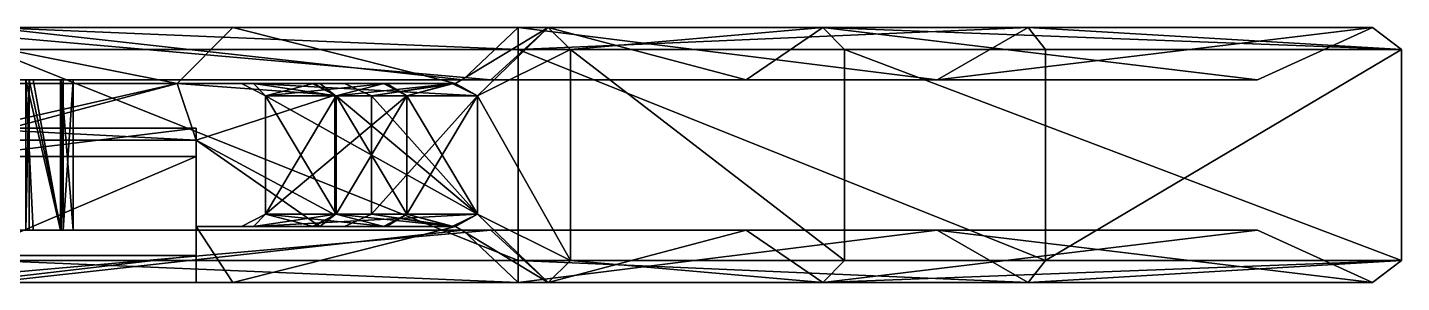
# Model space of a CAD drawing. Extents: x -4.06 to 0.68, y 0.42 to 0.78.
# Drawn here: x -1.265 to 0.68, y 0.422 to 0.782 of the extents above; entities that cross this region are included whole.
import ezdxf

# ---------------------------------------------------------------- set-up
doc = ezdxf.new("R2010")
doc.units = 0

msp = doc.modelspace()

# ---------------------------------------------------------------- linework, layer by layer
for points in [[(-1.052671, 0.703173, -0.953954), (-1.477557, 0.703173, -0.953954), (-1.4513, 0.782492, -1.160333)], [(-1.468009, 0.708581, -2.133527), (-0.609081, 0.708581, -2.158343), (-1.4513, 0.782492, -2.016911)], [(-0.9739, 0.782492, -1.688622), (-1.4513, 0.782492, -1.688622), (-1.4513, 0.782492, -2.016911)], [(-0.9739, 0.782492, -1.688622), (-1.4513, 0.782492, -2.016911), (-0.527721, 0.782492, -2.043596)], [(-0.9739, 0.782492, -1.160333), (-1.4513, 0.782492, -1.160333), (-1.4513, 0.782492, -1.688622)], [(-0.9739, 0.782492, -1.160333), (-1.4513, 0.782492, -1.688622), (-0.9739, 0.782492, -1.688622)], [(-1.052671, 0.703173, -0.953954), (-1.4513, 0.782492, -1.160333), (-0.9739, 0.782492, -1.160333)], [(-0.609081, 0.708581, -2.158343), (-0.527721, 0.782492, -2.043596), (-1.4513, 0.782492, -2.016911)], [(-0.648878, 0.708581, -6.147992), (-1.342959, 0.708581, -6.147992), (-1.316838, 0.782492, -6.317982)], [(-0.570514, 0.75127, -6.363493), (-0.570514, 0.782492, -6.317982), (-1.316838, 0.782492, -6.317982)], [(-0.570514, 0.75127, -6.363493), (-1.316838, 0.782492, -6.317982), (-1.316838, 0.75127, -6.363493)], [(-0.648878, 0.708581, -6.147992), (-1.316838, 0.782492, -6.317982), (-0.570514, 0.782492, -6.317982)], [(-1.052671, 0.703173, -0.953954), (-0.9739, 0.782492, -1.160333), (-0.659006, 0.703173, -0.962568)], [(-0.527721, 0.782492, -1.688622), (-0.9739, 0.782492, -1.688622), (-0.527721, 0.782492, -2.043596)], [(-0.9739, 0.782492, -1.160333), (-0.9739, 0.782492, -1.688622), (-0.527721, 0.782492, -1.170588)], [(-0.527721, 0.782492, -1.170588), (-0.9739, 0.782492, -1.688622), (-0.527721, 0.782492, -1.688622)], [(-0.659006, 0.703173, -0.962568), (-0.9739, 0.782492, -1.160333), (-0.527721, 0.782492, -1.170588)], [(-0.627785, 0.685689, -0.953954), (-0.659006, 0.703173, -0.962568), (-0.527721, 0.782492, -1.170588)], [(0.022319, 0.708581, -6.147992), (-0.648878, 0.708581, -6.147992), (-0.570514, 0.782492, -6.317982)], [(-0.627785, 0.685689, -0.953954), (-0.527721, 0.782492, -1.170588), (-0.4965, 0.75127, -1.160333)], [(-0.609081, 0.708581, -2.158343), (-0.247652, 0.708581, -2.266172), (-0.527721, 0.782492, -2.043596)], [(-0.570514, 0.75127, -6.363493), (0.151204, 0.782492, -6.317982), (-0.570514, 0.782492, -6.317982)], [(0.17581, 0.75127, -6.363493), (0.151204, 0.782492, -6.317982), (-0.570514, 0.75127, -6.363493)], [(0.022319, 0.708581, -6.147992), (-0.570514, 0.782492, -6.317982), (0.151204, 0.782492, -6.317982)], [(-0.4965, 0.75127, -2.016911), (-0.527721, 0.782492, -2.043596), (-0.139088, 0.782492, -2.139437)], [(-0.4965, 0.75127, -2.016911), (-0.527721, 0.782492, -1.688622), (-0.527721, 0.782492, -2.043596)], [(-0.4965, 0.75127, -1.688622), (-0.527721, 0.782492, -1.688622), (-0.4965, 0.75127, -2.016911)], [(-0.4965, 0.75127, -1.688622), (-0.527721, 0.782492, -1.170588), (-0.527721, 0.782492, -1.688622)], [(-0.4965, 0.75127, -1.160333), (-0.527721, 0.782492, -1.170588), (-0.4965, 0.75127, -1.688622)], [(-0.247652, 0.708581, -2.266172), (-0.139088, 0.782492, -2.139437), (-0.527721, 0.782492, -2.043596)], [(-0.4965, 0.75127, -2.016911), (-0.139088, 0.782492, -2.139437), (-0.108805, 0.75127, -2.108582)], [(-0.247652, 0.708581, -2.266172), (0.475677, 0.708581, -4.97205), (-0.139088, 0.782492, -2.139437)], [(0.679579, 0.75127, -5.049943), (-0.139088, 0.782492, -2.139437), (0.638685, 0.782492, -5.053529)], [(-0.108805, 0.75127, -2.108582), (-0.139088, 0.782492, -2.139437), (0.679579, 0.75127, -5.049943)], [(0.475677, 0.708581, -4.97205), (0.638685, 0.782492, -5.053529), (-0.139088, 0.782492, -2.139437)], [(0.475677, 0.708581, -5.196185), (0.022319, 0.708581, -6.147992), (0.638685, 0.782492, -5.294534)], [(0.022319, 0.708581, -6.147992), (0.151204, 0.782492, -6.317982), (0.638685, 0.782492, -5.294534)], [(0.679579, 0.75127, -5.305851), (0.638685, 0.782492, -5.294534), (0.151204, 0.782492, -6.317982)], [(0.679579, 0.75127, -5.305851), (0.151204, 0.782492, -6.317982), (0.17581, 0.75127, -6.363493)], [(0.475677, 0.708581, -4.97205), (0.475677, 0.708581, -5.196185), (0.638685, 0.782492, -5.053529)], [(0.475677, 0.708581, -5.196185), (0.638685, 0.782492, -5.294534), (0.638685, 0.782492, -5.053529)], [(0.679579, 0.75127, -5.049943), (0.638685, 0.782492, -5.053529), (0.638685, 0.782492, -5.294534)], [(0.679579, 0.75127, -5.049943), (0.638685, 0.782492, -5.294534), (0.679579, 0.75127, -5.305851)], [(-0.570514, 0.453171, -6.363493), (-1.316838, 0.75127, -6.363493), (-1.316838, 0.453171, -6.363493)], [(-0.570514, 0.453171, -6.363493), (-0.570514, 0.75127, -6.363493), (-1.316838, 0.75127, -6.363493)], [(-0.4965, 0.453171, -1.160333), (-0.627785, 0.685689, -0.953954), (-0.4965, 0.75127, -1.160333)], [(0.17581, 0.453171, -6.363493), (-0.570514, 0.75127, -6.363493), (-0.570514, 0.453171, -6.363493)], [(0.17581, 0.453171, -6.363493), (0.17581, 0.75127, -6.363493), (-0.570514, 0.75127, -6.363493)], [(-0.4965, 0.453171, -1.160333), (-0.4965, 0.75127, -1.160333), (-0.4965, 0.453171, -1.688622)], [(-0.4965, 0.453171, -1.688622), (-0.4965, 0.75127, -1.160333), (-0.4965, 0.75127, -1.688622)], [(-0.4965, 0.453171, -1.688622), (-0.4965, 0.75127, -1.688622), (-0.4965, 0.453171, -2.016911)], [(-0.4965, 0.453171, -2.016911), (-0.4965, 0.75127, -1.688622), (-0.4965, 0.75127, -2.016911)], [(-0.4965, 0.453171, -2.016911), (-0.4965, 0.75127, -2.016911), (-0.108805, 0.453171, -2.108582)], [(-0.108805, 0.453171, -2.108582), (-0.4965, 0.75127, -2.016911), (-0.108805, 0.75127, -2.108582)], [(-0.108805, 0.453171, -2.108582), (-0.108805, 0.75127, -2.108582), (0.679579, 0.453171, -5.049943)], [(0.679579, 0.453171, -5.049943), (-0.108805, 0.75127, -2.108582), (0.679579, 0.75127, -5.049943)], [(0.679579, 0.453171, -5.305851), (0.679579, 0.75127, -5.305851), (0.17581, 0.453171, -6.363493)], [(0.17581, 0.453171, -6.363493), (0.679579, 0.75127, -5.305851), (0.17581, 0.75127, -6.363493)], [(0.679579, 0.453171, -5.049943), (0.679579, 0.75127, -5.049943), (0.679579, 0.453171, -5.305851)], [(0.679579, 0.453171, -5.305851), (0.679579, 0.75127, -5.049943), (0.679579, 0.75127, -5.305851)], [(-1.604211, 0.578577, 3.486501), (-1.329133, 0.703173, 3.255435), (-1.052671, 0.703173, 3.023207)], [(-1.604211, 0.578577, 3.486501), (-1.052671, 0.703173, 3.023207), (-1.353859, 0.623377, 3.276205)], [(-1.052671, 0.703173, 2.919435), (-1.477557, 0.703173, 2.919435), (-1.052671, 0.703173, 2.583435)], [(-1.477557, 0.703173, 2.919435), (-1.477557, 0.703173, 2.583435), (-1.052671, 0.703173, 2.583435)], [(-1.052671, 0.703173, 2.583435), (-1.477557, 0.703173, 2.583435), (-1.052671, 0.703173, 2.331435)], [(-1.477557, 0.703173, 2.583435), (-1.477557, 0.703173, 2.331435), (-1.052671, 0.703173, 2.331435)], [(-1.052671, 0.703173, 2.331435), (-1.477557, 0.703173, 2.331435), (-1.052671, 0.703173, 2.079435)], [(-1.477557, 0.703173, 2.331435), (-1.477557, 0.703173, 2.079435), (-1.052671, 0.703173, 2.079435)], [(-1.052671, 0.703173, -0.678192), (-1.477557, 0.703173, -0.678192), (-1.477557, 0.703173, -0.953954)], [(-1.052671, 0.703173, -0.678192), (-1.477557, 0.703173, -0.953954), (-1.052671, 0.703173, -0.953954)], [(-1.052671, 0.703173, -0.402429), (-1.477557, 0.703173, -0.402429), (-1.477557, 0.703173, -0.678192)], [(-1.052671, 0.703173, -0.402429), (-1.477557, 0.703173, -0.678192), (-1.052671, 0.703173, -0.678192)], [(-1.052671, 0.703173, -0.126666), (-1.477557, 0.703173, -0.126666), (-1.477557, 0.703173, -0.402429)], [(-1.052671, 0.703173, -0.126666), (-1.477557, 0.703173, -0.402429), (-1.052671, 0.703173, -0.402429)], [(-1.052671, 0.703173, 0.149097), (-1.477557, 0.703173, 0.149097), (-1.477557, 0.703173, -0.126666)], [(-1.052671, 0.703173, 0.149097), (-1.477557, 0.703173, -0.126666), (-1.052671, 0.703173, -0.126666)], [(-1.052671, 0.703173, 0.424859), (-1.477557, 0.703173, 0.424859), (-1.477557, 0.703173, 0.149097)], [(-1.052671, 0.703173, 0.424859), (-1.477557, 0.703173, 0.149097), (-1.052671, 0.703173, 0.149097)], [(-1.052671, 0.703173, 0.700622), (-1.477557, 0.703173, 0.700622), (-1.477557, 0.703173, 0.424859)], [(-1.052671, 0.703173, 0.700622), (-1.477557, 0.703173, 0.424859), (-1.052671, 0.703173, 0.424859)], [(-1.052671, 0.703173, 0.976385), (-1.477557, 0.703173, 0.976385), (-1.477557, 0.703173, 0.700622)], [(-1.052671, 0.703173, 0.976385), (-1.477557, 0.703173, 0.700622), (-1.052671, 0.703173, 0.700622)], [(-1.052671, 0.703173, 1.252147), (-1.477557, 0.703173, 1.252147), (-1.477557, 0.703173, 0.976385)], [(-1.052671, 0.703173, 1.252147), (-1.477557, 0.703173, 0.976385), (-1.052671, 0.703173, 0.976385)], [(-1.052671, 0.703173, 1.52791), (-1.477557, 0.703173, 1.52791), (-1.477557, 0.703173, 1.252147)], [(-1.052671, 0.703173, 1.52791), (-1.477557, 0.703173, 1.252147), (-1.052671, 0.703173, 1.252147)], [(-1.052671, 0.703173, 1.803673), (-1.477557, 0.703173, 1.803673), (-1.477557, 0.703173, 1.52791)], [(-1.052671, 0.703173, 1.803673), (-1.477557, 0.703173, 1.52791), (-1.052671, 0.703173, 1.52791)], [(-1.052671, 0.703173, 2.079435), (-1.477557, 0.703173, 2.079435), (-1.477557, 0.703173, 1.803673)], [(-1.052671, 0.703173, 2.079435), (-1.477557, 0.703173, 1.803673), (-1.052671, 0.703173, 1.803673)], [(-1.052671, 0.703173, 3.023207), (-1.477557, 0.703173, 2.919435), (-1.052671, 0.703173, 2.919435)], [(-1.329133, 0.703173, 3.255435), (-1.477557, 0.703173, 2.919435), (-1.052671, 0.703173, 3.023207)], [(-1.468009, 0.708581, -2.133527), (-1.256456, 0.708581, -4.875424), (-0.609081, 0.708581, -2.158343)], [(-1.468009, 0.708581, -2.133527), (-1.266987, 0.708581, -4.85), (-1.256456, 0.708581, -4.875424)], [(-1.353859, 0.623377, 3.276205), (-1.052671, 0.703173, 3.023207), (-1.026141, 0.623377, 3.000921)], [(-1.262426, 0.708581, -5.338988), (-1.342959, 0.708581, -6.147992), (-0.648878, 0.708581, -6.147992)], [(-1.262426, 0.708581, -5.338988), (-1.266987, 0.708581, -5.35), (-1.342959, 0.708581, -6.147992)], [(-1.262426, 0.495861, -5.338988), (-1.266987, 0.495861, -5.35), (-1.262426, 0.708581, -5.338988)], [(-1.266987, 0.495861, -5.35), (-1.266987, 0.708581, -5.35), (-1.262426, 0.708581, -5.338988)], [(-1.266987, 0.495861, -4.85), (-1.256456, 0.495861, -4.875424), (-1.266987, 0.708581, -4.85)], [(-1.256456, 0.495861, -4.875424), (-1.217814, 0.495861, -4.968716), (-1.266987, 0.708581, -4.85)], [(-1.217814, 0.495861, -4.968716), (-1.256456, 0.708581, -4.875424), (-1.266987, 0.708581, -4.85)], [(-0.367775, 0.708581, -5.20671), (-1.262426, 0.708581, -5.338988), (-0.648878, 0.708581, -6.147992)], [(-0.367775, 0.708581, -5.20671), (-1.217037, 0.708581, -5.22941), (-1.262426, 0.708581, -5.338988)], [(-1.217037, 0.495861, -5.22941), (-1.262426, 0.708581, -5.338988), (-1.217037, 0.708581, -5.22941)], [(-1.217037, 0.495861, -5.22941), (-1.262426, 0.495861, -5.338988), (-1.262426, 0.708581, -5.338988)], [(-0.609081, 0.708581, -2.158343), (-1.256456, 0.708581, -4.875424), (-0.367775, 0.708581, -4.968716)], [(-1.256456, 0.708581, -4.875424), (-1.217814, 0.708581, -4.968716), (-0.367775, 0.708581, -4.968716)], [(-1.217814, 0.495861, -4.968716), (-1.217814, 0.708581, -4.968716), (-1.256456, 0.708581, -4.875424)], [(-0.367775, 0.708581, -4.968716), (-1.217814, 0.708581, -4.968716), (-1.217037, 0.708581, -4.970591)], [(-1.217814, 0.495861, -4.968716), (-1.217037, 0.495861, -4.970591), (-1.217037, 0.708581, -4.970591)], [(-1.217814, 0.495861, -4.968716), (-1.217037, 0.708581, -4.970591), (-1.217814, 0.708581, -4.968716)], [(-0.367775, 0.708581, -5.20671), (-1.214049, 0.708581, -5.20671), (-1.217037, 0.708581, -5.22941)], [(-0.367775, 0.708581, -4.968716), (-1.217037, 0.708581, -4.970591), (-1.2, 0.708581, -5.1)], [(-1.214049, 0.495861, -5.20671), (-1.217037, 0.495861, -5.22941), (-1.217037, 0.708581, -5.22941)], [(-1.214049, 0.495861, -5.20671), (-1.217037, 0.708581, -5.22941), (-1.214049, 0.708581, -5.20671)], [(-1.2, 0.495861, -5.1), (-1.2, 0.708581, -5.1), (-1.217037, 0.708581, -4.970591)], [(-1.217037, 0.495861, -4.970591), (-1.2, 0.495861, -5.1), (-1.217037, 0.708581, -4.970591)], [(-0.367775, 0.708581, -4.968716), (-1.214049, 0.708581, -5.20671), (-0.367775, 0.708581, -5.20671)], [(-0.367775, 0.708581, -4.968716), (-1.2, 0.708581, -5.1), (-1.214049, 0.708581, -5.20671)], [(-1.2, 0.495861, -5.1), (-1.214049, 0.495861, -5.20671), (-1.2, 0.708581, -5.1)], [(-1.214049, 0.495861, -5.20671), (-1.214049, 0.708581, -5.20671), (-1.2, 0.708581, -5.1)], [(-1.052671, 0.703173, 2.919435), (-1.052671, 0.703173, 2.583435), (-0.859006, 0.703173, 2.843376)], [(-0.859006, 0.703173, 2.843376), (-1.052671, 0.703173, 2.583435), (-0.859006, 0.703173, 2.579179)], [(-1.052671, 0.703173, 2.583435), (-1.052671, 0.703173, 2.331435), (-0.859006, 0.703173, 2.579179)], [(-0.859006, 0.703173, 2.579179), (-1.052671, 0.703173, 2.331435), (-0.760695, 0.703173, 2.331435)], [(-0.760695, 0.703173, 2.331435), (-1.052671, 0.703173, 2.331435), (-0.861986, 0.703173, 2.076183)], [(-1.052671, 0.703173, 2.331435), (-1.052671, 0.703173, 2.079435), (-0.861986, 0.703173, 2.076183)], [(-1.052671, 0.703173, -0.678192), (-1.052671, 0.703173, -0.953954), (-0.659006, 0.703173, -0.683899)], [(-0.659006, 0.703173, -0.683899), (-1.052671, 0.703173, -0.953954), (-0.659006, 0.703173, -0.962568)], [(-0.815963, 0.703173, -0.395347), (-1.052671, 0.703173, -0.402429), (-1.052671, 0.703173, -0.678192)], [(-0.815963, 0.703173, -0.395347), (-1.052671, 0.703173, -0.678192), (-0.659006, 0.703173, -0.683899)], [(-1.052671, 0.703173, -0.126666), (-1.052671, 0.703173, -0.402429), (-0.815963, 0.703173, -0.395347)], [(-1.052671, 0.703173, -0.126666), (-0.815963, 0.703173, -0.395347), (-0.663605, 0.703173, -0.28589)], [(-1.052671, 0.703173, 0.149097), (-1.052671, 0.703173, -0.126666), (-0.761017, 0.703173, -0.017266)], [(-0.761017, 0.703173, -0.017266), (-1.052671, 0.703173, -0.126666), (-0.663605, 0.703173, -0.28589)], [(-0.663422, 0.703173, 0.169883), (-1.052671, 0.703173, 0.149097), (-0.761017, 0.703173, -0.017266)], [(-1.052671, 0.703173, 0.424859), (-1.052671, 0.703173, 0.149097), (-0.663422, 0.703173, 0.169883)], [(-1.052671, 0.703173, 0.700622), (-1.052671, 0.703173, 0.424859), (-0.944691, 0.703173, 0.598608)], [(-0.944691, 0.703173, 0.598608), (-1.052671, 0.703173, 0.424859), (-0.663422, 0.703173, 0.169883)], [(-1.052671, 0.703173, 0.976385), (-1.052671, 0.703173, 0.700622), (-0.859891, 0.703173, 0.974919)], [(-0.859891, 0.703173, 0.974919), (-1.052671, 0.703173, 0.700622), (-0.944691, 0.703173, 0.598608)], [(-0.96173, 0.703173, 1.255752), (-1.052671, 0.703173, 1.252147), (-1.052671, 0.703173, 0.976385)], [(-0.96173, 0.703173, 1.255752), (-1.052671, 0.703173, 0.976385), (-0.859891, 0.703173, 0.974919)], [(-1.052671, 0.703173, 1.52791), (-1.052671, 0.703173, 1.252147), (-0.96173, 0.703173, 1.255752)], [(-0.756502, 0.703173, 1.538724), (-1.052671, 0.703173, 1.52791), (-0.96173, 0.703173, 1.255752)], [(-1.052671, 0.703173, 1.803673), (-1.052671, 0.703173, 1.52791), (-0.756502, 0.703173, 1.538724)], [(-1.052671, 0.703173, 1.803673), (-0.756502, 0.703173, 1.538724), (-0.66173, 0.703173, 1.800068)], [(-1.052671, 0.703173, 2.079435), (-1.052671, 0.703173, 1.803673), (-0.861986, 0.703173, 2.076183)], [(-0.861986, 0.703173, 2.076183), (-1.052671, 0.703173, 1.803673), (-0.66173, 0.703173, 1.800068)], [(-1.052671, 0.703173, 3.023207), (-1.052671, 0.703173, 2.919435), (-0.850838, 0.703173, 2.853667)], [(-1.052671, 0.703173, 2.919435), (-0.859006, 0.703173, 2.843376), (-0.850838, 0.703173, 2.853667)], [(-0.829719, 0.686772, 2.835927), (-1.052671, 0.703173, 3.023207), (-0.850838, 0.703173, 2.853667)], [(-1.026141, 0.623377, 3.000921), (-1.052671, 0.703173, 3.023207), (-0.829719, 0.686772, 2.835927)], [(-0.927785, 0.685689, 1.252147), (-0.96173, 0.703173, 1.255752), (-0.859891, 0.703173, 0.974919)], [(-0.927785, 0.685689, 1.252147), (-0.756502, 0.703173, 1.538724), (-0.96173, 0.703173, 1.255752)], [(-0.627785, 0.685689, 0.172859), (-0.663422, 0.703173, 0.169883), (-0.944691, 0.703173, 0.598608)], [(-0.927785, 0.685689, 0.532622), (-0.627785, 0.685689, 0.172859), (-0.944691, 0.703173, 0.598608)], [(-0.827785, 0.685689, 0.976385), (-0.859891, 0.703173, 0.974919), (-0.944691, 0.703173, 0.598608)], [(-0.827785, 0.685689, 0.976385), (-0.944691, 0.703173, 0.598608), (-0.927785, 0.685689, 0.532622)], [(-0.927785, 0.685689, 1.252147), (-0.859891, 0.703173, 0.974919), (-0.827785, 0.685689, 0.976385)], [(-0.727785, 0.685689, 1.52791), (-0.756502, 0.703173, 1.538724), (-0.927785, 0.685689, 1.252147)], [(-0.827785, 0.685689, 2.079435), (-0.760695, 0.703173, 2.331435), (-0.861986, 0.703173, 2.076183)], [(-0.827785, 0.685689, 2.079435), (-0.861986, 0.703173, 2.076183), (-0.66173, 0.703173, 1.800068)], [(-0.827785, 0.685689, 2.583435), (-0.859006, 0.703173, 2.579179), (-0.760695, 0.703173, 2.331435)], [(-0.829719, 0.686772, 2.835927), (-0.850838, 0.703173, 2.853667), (-0.859006, 0.703173, 2.843376)], [(-0.827785, 0.685689, 2.834303), (-0.859006, 0.703173, 2.579179), (-0.827785, 0.685689, 2.583435)], [(-0.827785, 0.685689, 2.834303), (-0.859006, 0.703173, 2.843376), (-0.859006, 0.703173, 2.579179)], [(-0.827785, 0.685689, 2.834303), (-0.829719, 0.686772, 2.835927), (-0.859006, 0.703173, 2.843376)], [(-0.827785, 0.685689, 2.583435), (-0.760695, 0.703173, 2.331435), (-0.727785, 0.685689, 2.331435)], [(-0.727785, 0.685689, 2.331435), (-0.760695, 0.703173, 2.331435), (-0.827785, 0.685689, 2.079435)], [(-0.827785, 0.685689, 2.079435), (-0.66173, 0.703173, 1.800068), (-0.627785, 0.685689, 1.803673)], [(-0.777785, 0.685689, -0.402429), (-0.815963, 0.703173, -0.395347), (-0.659006, 0.703173, -0.683899)], [(-0.777785, 0.685689, -0.402429), (-0.663605, 0.703173, -0.28589), (-0.815963, 0.703173, -0.395347)], [(-0.777785, 0.685689, -0.402429), (-0.659006, 0.703173, -0.683899), (-0.627785, 0.685689, -0.678192)], [(-0.627785, 0.685689, -0.294666), (-0.663605, 0.703173, -0.28589), (-0.777785, 0.685689, -0.402429)], [(-0.727785, 0.685689, -0.018903), (-0.761017, 0.703173, -0.017266), (-0.663605, 0.703173, -0.28589)], [(-0.727785, 0.685689, -0.018903), (-0.663422, 0.703173, 0.169883), (-0.761017, 0.703173, -0.017266)], [(-0.727785, 0.685689, 1.52791), (-0.66173, 0.703173, 1.800068), (-0.756502, 0.703173, 1.538724)], [(-0.727785, 0.685689, -0.018903), (-0.663605, 0.703173, -0.28589), (-0.627785, 0.685689, -0.294666)], [(-0.627785, 0.685689, 0.172859), (-0.663422, 0.703173, 0.169883), (-0.727785, 0.685689, -0.018903)], [(-0.627785, 0.685689, 1.803673), (-0.66173, 0.703173, 1.800068), (-0.727785, 0.685689, 1.52791)], [(-0.627785, 0.685689, -0.953954), (-0.659006, 0.703173, -0.683899), (-0.659006, 0.703173, -0.962568)], [(-0.627785, 0.685689, -0.678192), (-0.659006, 0.703173, -0.683899), (-0.627785, 0.685689, -0.953954)], [(-0.367775, 0.708581, -5.20671), (-0.648878, 0.708581, -6.147992), (0.022319, 0.708581, -6.147992)], [(-0.609081, 0.708581, -2.158343), (-0.367775, 0.708581, -4.968716), (-0.247652, 0.708581, -2.266172)], [(0.475677, 0.708581, -5.196185), (-0.367775, 0.708581, -5.20671), (0.022319, 0.708581, -6.147992)], [(-0.367775, 0.708581, -4.968716), (-0.367775, 0.708581, -5.20671), (0.475677, 0.708581, -5.196185)], [(-0.367775, 0.708581, -4.968716), (0.475677, 0.708581, -5.196185), (0.475677, 0.708581, -4.97205)], [(-0.247652, 0.708581, -2.266172), (-0.367775, 0.708581, -4.968716), (0.475677, 0.708581, -4.97205)], [(-0.829719, 0.51767, 2.835927), (-1.026141, 0.623377, 3.000921), (-0.829719, 0.686772, 2.835927)], [(-0.727785, 0.518753, 1.52791), (-0.727785, 0.685689, 1.52791), (-0.927785, 0.518753, 1.252147)], [(-0.927785, 0.518753, 1.252147), (-0.727785, 0.685689, 1.52791), (-0.927785, 0.685689, 1.252147)], [(-0.927785, 0.518753, 1.252147), (-0.927785, 0.685689, 1.252147), (-0.827785, 0.518753, 0.976385)], [(-0.827785, 0.518753, 0.976385), (-0.927785, 0.685689, 1.252147), (-0.827785, 0.685689, 0.976385)], [(-0.827785, 0.518753, 0.976385), (-0.827785, 0.685689, 0.976385), (-0.927785, 0.518753, 0.532622)], [(-0.927785, 0.518753, 0.532622), (-0.827785, 0.685689, 0.976385), (-0.927785, 0.685689, 0.532622)], [(-0.927785, 0.518753, 0.532622), (-0.927785, 0.685689, 0.532622), (-0.627785, 0.518753, 0.172859)], [(-0.627785, 0.518753, 0.172859), (-0.927785, 0.685689, 0.532622), (-0.627785, 0.685689, 0.172859)], [(-0.829719, 0.51767, 2.835927), (-0.829719, 0.686772, 2.835927), (-0.827785, 0.685689, 2.834303)], [(-0.829719, 0.51767, 2.835927), (-0.827785, 0.685689, 2.834303), (-0.827785, 0.518753, 2.834303)], [(-0.827785, 0.518753, 2.079435), (-0.827785, 0.685689, 2.079435), (-0.627785, 0.518753, 1.803673)], [(-0.627785, 0.518753, 1.803673), (-0.827785, 0.685689, 2.079435), (-0.627785, 0.685689, 1.803673)], [(-0.727785, 0.518753, 2.331435), (-0.727785, 0.685689, 2.331435), (-0.827785, 0.518753, 2.079435)], [(-0.827785, 0.518753, 2.079435), (-0.727785, 0.685689, 2.331435), (-0.827785, 0.685689, 2.079435)], [(-0.827785, 0.518753, 2.583435), (-0.827785, 0.685689, 2.583435), (-0.727785, 0.518753, 2.331435)], [(-0.727785, 0.518753, 2.331435), (-0.827785, 0.685689, 2.583435), (-0.727785, 0.685689, 2.331435)], [(-0.827785, 0.518753, 2.583435), (-0.827785, 0.685689, 2.834303), (-0.827785, 0.685689, 2.583435)], [(-0.827785, 0.518753, 2.834303), (-0.827785, 0.685689, 2.834303), (-0.827785, 0.518753, 2.583435)], [(-0.627785, 0.518753, -0.294666), (-0.627785, 0.685689, -0.294666), (-0.777785, 0.518753, -0.402429)], [(-0.777785, 0.518753, -0.402429), (-0.627785, 0.685689, -0.294666), (-0.777785, 0.685689, -0.402429)], [(-0.777785, 0.518753, -0.402429), (-0.777785, 0.685689, -0.402429), (-0.627785, 0.518753, -0.678192)], [(-0.627785, 0.518753, -0.678192), (-0.777785, 0.685689, -0.402429), (-0.627785, 0.685689, -0.678192)], [(-0.627785, 0.518753, 1.803673), (-0.627785, 0.685689, 1.803673), (-0.727785, 0.518753, 1.52791)], [(-0.727785, 0.518753, 1.52791), (-0.627785, 0.685689, 1.803673), (-0.727785, 0.685689, 1.52791)], [(-0.627785, 0.518753, 0.172859), (-0.627785, 0.685689, 0.172859), (-0.727785, 0.518753, -0.018903)], [(-0.727785, 0.518753, -0.018903), (-0.627785, 0.685689, 0.172859), (-0.727785, 0.685689, -0.018903)], [(-0.727785, 0.518753, -0.018903), (-0.727785, 0.685689, -0.018903), (-0.627785, 0.518753, -0.294666)], [(-0.627785, 0.518753, -0.294666), (-0.727785, 0.685689, -0.018903), (-0.627785, 0.685689, -0.294666)], [(-0.627785, 0.518753, -0.678192), (-0.627785, 0.685689, -0.678192), (-0.627785, 0.518753, -0.953954)], [(-0.627785, 0.518753, -0.953954), (-0.627785, 0.685689, -0.678192), (-0.627785, 0.685689, -0.953954)], [(-0.4965, 0.453171, -1.160333), (-0.627785, 0.518753, -0.953954), (-0.627785, 0.685689, -0.953954)], [(-1.026141, 0.64, -1.418859), (-1.353859, 0.64, -1.537717), (-1.353859, 0.64, -1.418859)], [(-1.026141, 0.64, -1.418859), (-1.026141, 0.64, -1.537717), (-1.353859, 0.64, -1.537717)], [(-1.353859, 0.6, -1.656575), (-1.353859, 0.64, -1.537717), (-1.026141, 0.64, -1.537717)], [(-1.026141, 0.6, -1.656575), (-1.353859, 0.6, -1.656575), (-1.026141, 0.64, -1.537717)], [(-1.353859, 0.623377, 3.276205), (-1.026141, 0.623377, 3.000921), (-1.353859, 0.64, -1.418859)], [(-1.026141, 0.623377, 3.000921), (-1.026141, 0.64, -1.418859), (-1.353859, 0.64, -1.418859)], [(-1.026141, 0.42195, -1.160333), (-1.026141, 0.42195, -1.418859), (-1.026141, 0.64, -1.418859)], [(-1.026141, 0.42195, -1.160333), (-1.026141, 0.64, -1.418859), (-1.026141, 0.501269, -1.004394)], [(-1.026141, 0.501269, 2.078983), (-1.026141, 0.64, -1.418859), (-1.026141, 0.623377, 3.000921)], [(-1.026141, 0.501269, -0.954534), (-1.026141, 0.501269, -1.004394), (-1.026141, 0.64, -1.418859)], [(-1.026141, 0.501269, -0.678576), (-1.026141, 0.501269, -0.954534), (-1.026141, 0.64, -1.418859)], [(-1.026141, 0.501269, -0.401635), (-1.026141, 0.501269, -0.678576), (-1.026141, 0.64, -1.418859)], [(-1.026141, 0.501269, -0.137523), (-1.026141, 0.501269, -0.401635), (-1.026141, 0.64, -1.418859)], [(-1.026141, 0.501269, 0.133963), (-1.026141, 0.501269, -0.137523), (-1.026141, 0.64, -1.418859)], [(-1.026141, 0.501269, 0.407481), (-1.026141, 0.501269, 0.133963), (-1.026141, 0.64, -1.418859)], [(-1.026141, 0.501269, 0.675558), (-1.026141, 0.501269, 0.407481), (-1.026141, 0.64, -1.418859)], [(-1.026141, 0.501269, 0.976183), (-1.026141, 0.501269, 0.675558), (-1.026141, 0.64, -1.418859)], [(-1.026141, 0.501269, 1.253199), (-1.026141, 0.501269, 0.976183), (-1.026141, 0.64, -1.418859)], [(-1.026141, 0.501269, 1.528879), (-1.026141, 0.501269, 1.253199), (-1.026141, 0.64, -1.418859)], [(-1.026141, 0.501269, 2.078983), (-1.026141, 0.501269, 1.803428), (-1.026141, 0.64, -1.418859)], [(-1.026141, 0.501269, 1.803428), (-1.026141, 0.501269, 1.528879), (-1.026141, 0.64, -1.418859)], [(-1.026141, 0.42195, -1.537717), (-1.026141, 0.64, -1.537717), (-1.026141, 0.64, -1.418859)], [(-1.026141, 0.42195, -1.418859), (-1.026141, 0.42195, -1.537717), (-1.026141, 0.64, -1.418859)], [(-1.026141, 0.42195, -1.537717), (-1.026141, 0.6, -1.656575), (-1.026141, 0.64, -1.537717)], [(-1.026141, 0.501269, 3.000921), (-1.026141, 0.623377, 3.000921), (-0.850838, 0.501269, 2.853667)], [(-0.850838, 0.501269, 2.853667), (-1.026141, 0.623377, 3.000921), (-0.829719, 0.51767, 2.835927)], [(-1.026141, 0.501269, 3.000921), (-1.026141, 0.501269, 2.909016), (-1.026141, 0.623377, 3.000921)], [(-1.026141, 0.501269, 2.909016), (-1.026141, 0.501269, 2.582852), (-1.026141, 0.623377, 3.000921)], [(-1.026141, 0.501269, 2.582852), (-1.026141, 0.501269, 2.331435), (-1.026141, 0.623377, 3.000921)], [(-1.026141, 0.501269, 2.331435), (-1.026141, 0.501269, 2.078983), (-1.026141, 0.623377, 3.000921)], [(-1.353859, 0.46, -1.775434), (-1.353859, 0.6, -1.656575), (-1.026141, 0.6, -1.656575)], [(-1.026141, 0.46, -1.775434), (-1.353859, 0.46, -1.775434), (-1.026141, 0.6, -1.656575)], [(-1.026141, 0.42195, -1.537717), (-1.026141, 0.42195, -1.656575), (-1.026141, 0.6, -1.656575)], [(-1.026141, 0.42195, -1.656575), (-1.026141, 0.42195, -1.688622), (-1.026141, 0.6, -1.656575)], [(-1.026141, 0.42195, -1.688622), (-1.026141, 0.46, -1.775434), (-1.026141, 0.6, -1.656575)], [(-0.96173, 0.501269, 1.255752), (-0.927785, 0.518753, 1.252147), (-0.859891, 0.501269, 0.974919)], [(-0.756502, 0.501269, 1.538724), (-0.927785, 0.518753, 1.252147), (-0.96173, 0.501269, 1.255752)], [(-0.944691, 0.501269, 0.598608), (-0.627785, 0.518753, 0.172859), (-0.663422, 0.501269, 0.169883)], [(-0.944691, 0.501269, 0.598608), (-0.927785, 0.518753, 0.532622), (-0.627785, 0.518753, 0.172859)], [(-0.859891, 0.501269, 0.974919), (-0.827785, 0.518753, 0.976385), (-0.944691, 0.501269, 0.598608)], [(-0.944691, 0.501269, 0.598608), (-0.827785, 0.518753, 0.976385), (-0.927785, 0.518753, 0.532622)], [(-0.859891, 0.501269, 0.974919), (-0.927785, 0.518753, 1.252147), (-0.827785, 0.518753, 0.976385)], [(-0.756502, 0.501269, 1.538724), (-0.727785, 0.518753, 1.52791), (-0.927785, 0.518753, 1.252147)], [(-0.760695, 0.501269, 2.331435), (-0.827785, 0.518753, 2.079435), (-0.861986, 0.501269, 2.076183)], [(-0.861986, 0.501269, 2.076183), (-0.827785, 0.518753, 2.079435), (-0.66173, 0.501269, 1.800068)], [(-0.859006, 0.501269, 2.579179), (-0.827785, 0.518753, 2.583435), (-0.760695, 0.501269, 2.331435)], [(-0.859006, 0.501269, 2.579179), (-0.827785, 0.518753, 2.834303), (-0.827785, 0.518753, 2.583435)], [(-0.859006, 0.501269, 2.843376), (-0.827785, 0.518753, 2.834303), (-0.859006, 0.501269, 2.579179)], [(-0.859006, 0.501269, 2.843376), (-0.829719, 0.51767, 2.835927), (-0.827785, 0.518753, 2.834303)], [(-0.850838, 0.501269, 2.853667), (-0.829719, 0.51767, 2.835927), (-0.859006, 0.501269, 2.843376)], [(-0.760695, 0.501269, 2.331435), (-0.827785, 0.518753, 2.583435), (-0.727785, 0.518753, 2.331435)], [(-0.760695, 0.501269, 2.331435), (-0.727785, 0.518753, 2.331435), (-0.827785, 0.518753, 2.079435)], [(-0.66173, 0.501269, 1.800068), (-0.827785, 0.518753, 2.079435), (-0.627785, 0.518753, 1.803673)], [(-0.815963, 0.501269, -0.395347), (-0.777785, 0.518753, -0.402429), (-0.659006, 0.501269, -0.683899)], [(-0.663605, 0.501269, -0.28589), (-0.777785, 0.518753, -0.402429), (-0.815963, 0.501269, -0.395347)], [(-0.659006, 0.501269, -0.683899), (-0.777785, 0.518753, -0.402429), (-0.627785, 0.518753, -0.678192)], [(-0.663605, 0.501269, -0.28589), (-0.627785, 0.518753, -0.294666), (-0.777785, 0.518753, -0.402429)], [(-0.761017, 0.501269, -0.017266), (-0.727785, 0.518753, -0.018903), (-0.663605, 0.501269, -0.28589)], [(-0.663422, 0.501269, 0.169883), (-0.727785, 0.518753, -0.018903), (-0.761017, 0.501269, -0.017266)], [(-0.66173, 0.501269, 1.800068), (-0.727785, 0.518753, 1.52791), (-0.756502, 0.501269, 1.538724)], [(-0.663605, 0.501269, -0.28589), (-0.727785, 0.518753, -0.018903), (-0.627785, 0.518753, -0.294666)], [(-0.663422, 0.501269, 0.169883), (-0.627785, 0.518753, 0.172859), (-0.727785, 0.518753, -0.018903)], [(-0.66173, 0.501269, 1.800068), (-0.627785, 0.518753, 1.803673), (-0.727785, 0.518753, 1.52791)], [(-0.527721, 0.42195, -1.170588), (-0.659006, 0.501269, -0.962568), (-0.627785, 0.518753, -0.953954)], [(-0.659006, 0.501269, -0.683899), (-0.627785, 0.518753, -0.953954), (-0.659006, 0.501269, -0.962568)], [(-0.659006, 0.501269, -0.683899), (-0.627785, 0.518753, -0.678192), (-0.627785, 0.518753, -0.953954)], [(-0.527721, 0.42195, -1.170588), (-0.627785, 0.518753, -0.953954), (-0.4965, 0.453171, -1.160333)], [(-1.4513, 0.42195, -2.016911), (-0.609081, 0.495861, -2.158343), (-1.468009, 0.495861, -2.133527)], [(-1.468009, 0.495861, -2.133527), (-0.609081, 0.495861, -2.158343), (-1.256456, 0.495861, -4.875424)], [(-1.468009, 0.495861, -2.133527), (-1.256456, 0.495861, -4.875424), (-1.266987, 0.495861, -4.85)], [(-1.4513, 0.42195, -2.016911), (-0.527721, 0.42195, -2.043596), (-0.609081, 0.495861, -2.158343)], [(-1.316838, 0.42195, -6.317982), (-1.342959, 0.495861, -6.147992), (-0.648878, 0.495861, -6.147992)], [(-1.262426, 0.495861, -5.338988), (-0.648878, 0.495861, -6.147992), (-1.342959, 0.495861, -6.147992)], [(-1.262426, 0.495861, -5.338988), (-1.342959, 0.495861, -6.147992), (-1.266987, 0.495861, -5.35)], [(-0.570514, 0.42195, -6.317982), (-1.316838, 0.42195, -6.317982), (-0.648878, 0.495861, -6.147992)], [(-0.367775, 0.495861, -5.20671), (-0.648878, 0.495861, -6.147992), (-1.262426, 0.495861, -5.338988)], [(-0.367775, 0.495861, -5.20671), (-1.262426, 0.495861, -5.338988), (-1.217037, 0.495861, -5.22941)], [(-0.609081, 0.495861, -2.158343), (-0.367775, 0.495861, -4.968716), (-1.256456, 0.495861, -4.875424)], [(-1.256456, 0.495861, -4.875424), (-0.367775, 0.495861, -4.968716), (-1.217814, 0.495861, -4.968716)], [(-0.367775, 0.495861, -4.968716), (-1.217037, 0.495861, -4.970591), (-1.217814, 0.495861, -4.968716)], [(-0.367775, 0.495861, -5.20671), (-1.217037, 0.495861, -5.22941), (-1.214049, 0.495861, -5.20671)], [(-0.367775, 0.495861, -4.968716), (-1.2, 0.495861, -5.1), (-1.217037, 0.495861, -4.970591)], [(-0.367775, 0.495861, -4.968716), (-0.367775, 0.495861, -5.20671), (-1.214049, 0.495861, -5.20671)], [(-0.367775, 0.495861, -4.968716), (-1.214049, 0.495861, -5.20671), (-1.2, 0.495861, -5.1)], [(-1.026141, 0.501269, 2.909016), (-0.859006, 0.501269, 2.843376), (-1.026141, 0.501269, 2.582852)], [(-0.859006, 0.501269, 2.843376), (-0.859006, 0.501269, 2.579179), (-1.026141, 0.501269, 2.582852)], [(-1.026141, 0.501269, 2.582852), (-0.859006, 0.501269, 2.579179), (-1.026141, 0.501269, 2.331435)], [(-0.859006, 0.501269, 2.579179), (-0.760695, 0.501269, 2.331435), (-1.026141, 0.501269, 2.331435)], [(-0.760695, 0.501269, 2.331435), (-0.861986, 0.501269, 2.076183), (-1.026141, 0.501269, 2.331435)], [(-1.026141, 0.501269, 2.331435), (-0.861986, 0.501269, 2.076183), (-1.026141, 0.501269, 2.078983)], [(-0.9739, 0.42195, -1.160333), (-1.026141, 0.501269, -1.004394), (-0.659006, 0.501269, -0.962568)], [(-1.026141, 0.501269, -0.954534), (-0.659006, 0.501269, -0.962568), (-1.026141, 0.501269, -1.004394)], [(-0.659006, 0.501269, -0.683899), (-0.659006, 0.501269, -0.962568), (-1.026141, 0.501269, -0.954534)], [(-1.026141, 0.501269, -0.678576), (-0.659006, 0.501269, -0.683899), (-1.026141, 0.501269, -0.954534)], [(-0.815963, 0.501269, -0.395347), (-0.659006, 0.501269, -0.683899), (-1.026141, 0.501269, -0.678576)], [(-0.815963, 0.501269, -0.395347), (-1.026141, 0.501269, -0.678576), (-1.026141, 0.501269, -0.401635)], [(-1.026141, 0.501269, -0.137523), (-0.663605, 0.501269, -0.28589), (-0.815963, 0.501269, -0.395347)], [(-1.026141, 0.501269, -0.137523), (-0.815963, 0.501269, -0.395347), (-1.026141, 0.501269, -0.401635)], [(-1.026141, 0.501269, 0.133963), (-0.761017, 0.501269, -0.017266), (-1.026141, 0.501269, -0.137523)], [(-0.761017, 0.501269, -0.017266), (-0.663605, 0.501269, -0.28589), (-1.026141, 0.501269, -0.137523)], [(-1.026141, 0.501269, 0.407481), (-0.663422, 0.501269, 0.169883), (-1.026141, 0.501269, 0.133963)], [(-0.663422, 0.501269, 0.169883), (-0.761017, 0.501269, -0.017266), (-1.026141, 0.501269, 0.133963)], [(-1.026141, 0.501269, 0.675558), (-0.944691, 0.501269, 0.598608), (-1.026141, 0.501269, 0.407481)], [(-0.944691, 0.501269, 0.598608), (-0.663422, 0.501269, 0.169883), (-1.026141, 0.501269, 0.407481)], [(-0.859891, 0.501269, 0.974919), (-0.944691, 0.501269, 0.598608), (-1.026141, 0.501269, 0.675558)], [(-1.026141, 0.501269, 0.976183), (-0.859891, 0.501269, 0.974919), (-1.026141, 0.501269, 0.675558)], [(-0.96173, 0.501269, 1.255752), (-0.859891, 0.501269, 0.974919), (-1.026141, 0.501269, 0.976183)], [(-0.96173, 0.501269, 1.255752), (-1.026141, 0.501269, 0.976183), (-1.026141, 0.501269, 1.253199)], [(-0.756502, 0.501269, 1.538724), (-0.96173, 0.501269, 1.255752), (-1.026141, 0.501269, 1.528879)], [(-1.026141, 0.501269, 1.528879), (-0.96173, 0.501269, 1.255752), (-1.026141, 0.501269, 1.253199)], [(-1.026141, 0.501269, 1.803428), (-0.66173, 0.501269, 1.800068), (-0.756502, 0.501269, 1.538724)], [(-1.026141, 0.501269, 1.803428), (-0.756502, 0.501269, 1.538724), (-1.026141, 0.501269, 1.528879)], [(-1.026141, 0.501269, 2.078983), (-0.861986, 0.501269, 2.076183), (-1.026141, 0.501269, 1.803428)], [(-0.861986, 0.501269, 2.076183), (-0.66173, 0.501269, 1.800068), (-1.026141, 0.501269, 1.803428)], [(-0.9739, 0.42195, -1.160333), (-1.026141, 0.42195, -1.160333), (-1.026141, 0.501269, -1.004394)], [(-1.026141, 0.501269, 3.000921), (-0.850838, 0.501269, 2.853667), (-1.026141, 0.501269, 2.909016)], [(-1.026141, 0.501269, 2.909016), (-0.850838, 0.501269, 2.853667), (-0.859006, 0.501269, 2.843376)], [(-0.9739, 0.42195, -1.160333), (-0.659006, 0.501269, -0.962568), (-0.527721, 0.42195, -1.170588)], [(-0.367775, 0.495861, -5.20671), (0.022319, 0.495861, -6.147992), (-0.648878, 0.495861, -6.147992)], [(-0.570514, 0.42195, -6.317982), (-0.648878, 0.495861, -6.147992), (0.022319, 0.495861, -6.147992)], [(-0.609081, 0.495861, -2.158343), (-0.247652, 0.495861, -2.266172), (-0.367775, 0.495861, -4.968716)], [(-0.527721, 0.42195, -2.043596), (-0.247652, 0.495861, -2.266172), (-0.609081, 0.495861, -2.158343)], [(0.151204, 0.42195, -6.317982), (-0.570514, 0.42195, -6.317982), (0.022319, 0.495861, -6.147992)], [(-0.527721, 0.42195, -2.043596), (-0.139088, 0.42195, -2.139437), (-0.247652, 0.495861, -2.266172)], [(0.475677, 0.495861, -5.196185), (0.022319, 0.495861, -6.147992), (-0.367775, 0.495861, -5.20671)], [(-0.367775, 0.495861, -4.968716), (0.475677, 0.495861, -4.97205), (0.475677, 0.495861, -5.196185)], [(-0.367775, 0.495861, -4.968716), (0.475677, 0.495861, -5.196185), (-0.367775, 0.495861, -5.20671)], [(-0.247652, 0.495861, -2.266172), (0.475677, 0.495861, -4.97205), (-0.367775, 0.495861, -4.968716)], [(-0.139088, 0.42195, -2.139437), (0.475677, 0.495861, -4.97205), (-0.247652, 0.495861, -2.266172)], [(-0.139088, 0.42195, -2.139437), (0.638685, 0.42195, -5.053529), (0.475677, 0.495861, -4.97205)], [(0.638685, 0.42195, -5.294534), (0.151204, 0.42195, -6.317982), (0.022319, 0.495861, -6.147992)], [(0.638685, 0.42195, -5.294534), (0.022319, 0.495861, -6.147992), (0.475677, 0.495861, -5.196185)], [(0.638685, 0.42195, -5.053529), (0.475677, 0.495861, -5.196185), (0.475677, 0.495861, -4.97205)], [(0.638685, 0.42195, -5.053529), (0.638685, 0.42195, -5.294534), (0.475677, 0.495861, -5.196185)], [(-1.353859, 0.42195, -1.775434), (-1.353859, 0.46, -1.775434), (-1.026141, 0.46, -1.775434)], [(-1.026141, 0.42195, -1.775434), (-1.353859, 0.42195, -1.775434), (-1.026141, 0.46, -1.775434)], [(-0.570514, 0.42195, -6.317982), (-1.316838, 0.453171, -6.363493), (-1.316838, 0.42195, -6.317982)], [(-0.570514, 0.42195, -6.317982), (-0.570514, 0.453171, -6.363493), (-1.316838, 0.453171, -6.363493)], [(-1.026141, 0.42195, -1.688622), (-1.026141, 0.42195, -1.775434), (-1.026141, 0.46, -1.775434)], [(0.151204, 0.42195, -6.317982), (-0.570514, 0.453171, -6.363493), (-0.570514, 0.42195, -6.317982)], [(0.151204, 0.42195, -6.317982), (0.17581, 0.453171, -6.363493), (-0.570514, 0.453171, -6.363493)], [(-0.527721, 0.42195, -2.043596), (-0.4965, 0.453171, -2.016911), (-0.139088, 0.42195, -2.139437)], [(-0.527721, 0.42195, -1.688622), (-0.4965, 0.453171, -2.016911), (-0.527721, 0.42195, -2.043596)], [(-0.527721, 0.42195, -1.688622), (-0.4965, 0.453171, -1.688622), (-0.4965, 0.453171, -2.016911)], [(-0.527721, 0.42195, -1.170588), (-0.4965, 0.453171, -1.688622), (-0.527721, 0.42195, -1.688622)], [(-0.527721, 0.42195, -1.170588), (-0.4965, 0.453171, -1.160333), (-0.4965, 0.453171, -1.688622)], [(-0.139088, 0.42195, -2.139437), (-0.4965, 0.453171, -2.016911), (-0.108805, 0.453171, -2.108582)], [(-0.139088, 0.42195, -2.139437), (0.679579, 0.453171, -5.049943), (0.638685, 0.42195, -5.053529)], [(-0.139088, 0.42195, -2.139437), (-0.108805, 0.453171, -2.108582), (0.679579, 0.453171, -5.049943)], [(0.151204, 0.42195, -6.317982), (0.679579, 0.453171, -5.305851), (0.17581, 0.453171, -6.363493)], [(0.638685, 0.42195, -5.294534), (0.679579, 0.453171, -5.305851), (0.151204, 0.42195, -6.317982)], [(0.638685, 0.42195, -5.053529), (0.679579, 0.453171, -5.049943), (0.638685, 0.42195, -5.294534)], [(0.638685, 0.42195, -5.294534), (0.679579, 0.453171, -5.049943), (0.679579, 0.453171, -5.305851)], [(-1.026141, 0.42195, -1.775434), (-1.4513, 0.42195, -2.016911), (-1.353859, 0.42195, -1.775434)], [(-1.026141, 0.42195, -1.775434), (-0.527721, 0.42195, -2.043596), (-1.4513, 0.42195, -2.016911)], [(-0.9739, 0.42195, -1.688622), (-0.527721, 0.42195, -2.043596), (-1.026141, 0.42195, -1.775434)], [(-0.9739, 0.42195, -1.688622), (-1.026141, 0.42195, -1.775434), (-1.026141, 0.42195, -1.688622)], [(-1.026141, 0.42195, -1.656575), (-0.9739, 0.42195, -1.688622), (-1.026141, 0.42195, -1.688622)], [(-0.9739, 0.42195, -1.160333), (-1.026141, 0.42195, -1.418859), (-1.026141, 0.42195, -1.160333)], [(-0.9739, 0.42195, -1.160333), (-0.9739, 0.42195, -1.688622), (-1.026141, 0.42195, -1.418859)], [(-1.026141, 0.42195, -1.537717), (-0.9739, 0.42195, -1.688622), (-1.026141, 0.42195, -1.656575)], [(-1.026141, 0.42195, -1.418859), (-0.9739, 0.42195, -1.688622), (-1.026141, 0.42195, -1.537717)], [(-0.527721, 0.42195, -1.688622), (-0.527721, 0.42195, -2.043596), (-0.9739, 0.42195, -1.688622)], [(-0.9739, 0.42195, -1.160333), (-0.527721, 0.42195, -1.170588), (-0.9739, 0.42195, -1.688622)], [(-0.527721, 0.42195, -1.170588), (-0.527721, 0.42195, -1.688622), (-0.9739, 0.42195, -1.688622)]]:
    msp.add_3dface(points)

doc.saveas('drawing.dxf')
